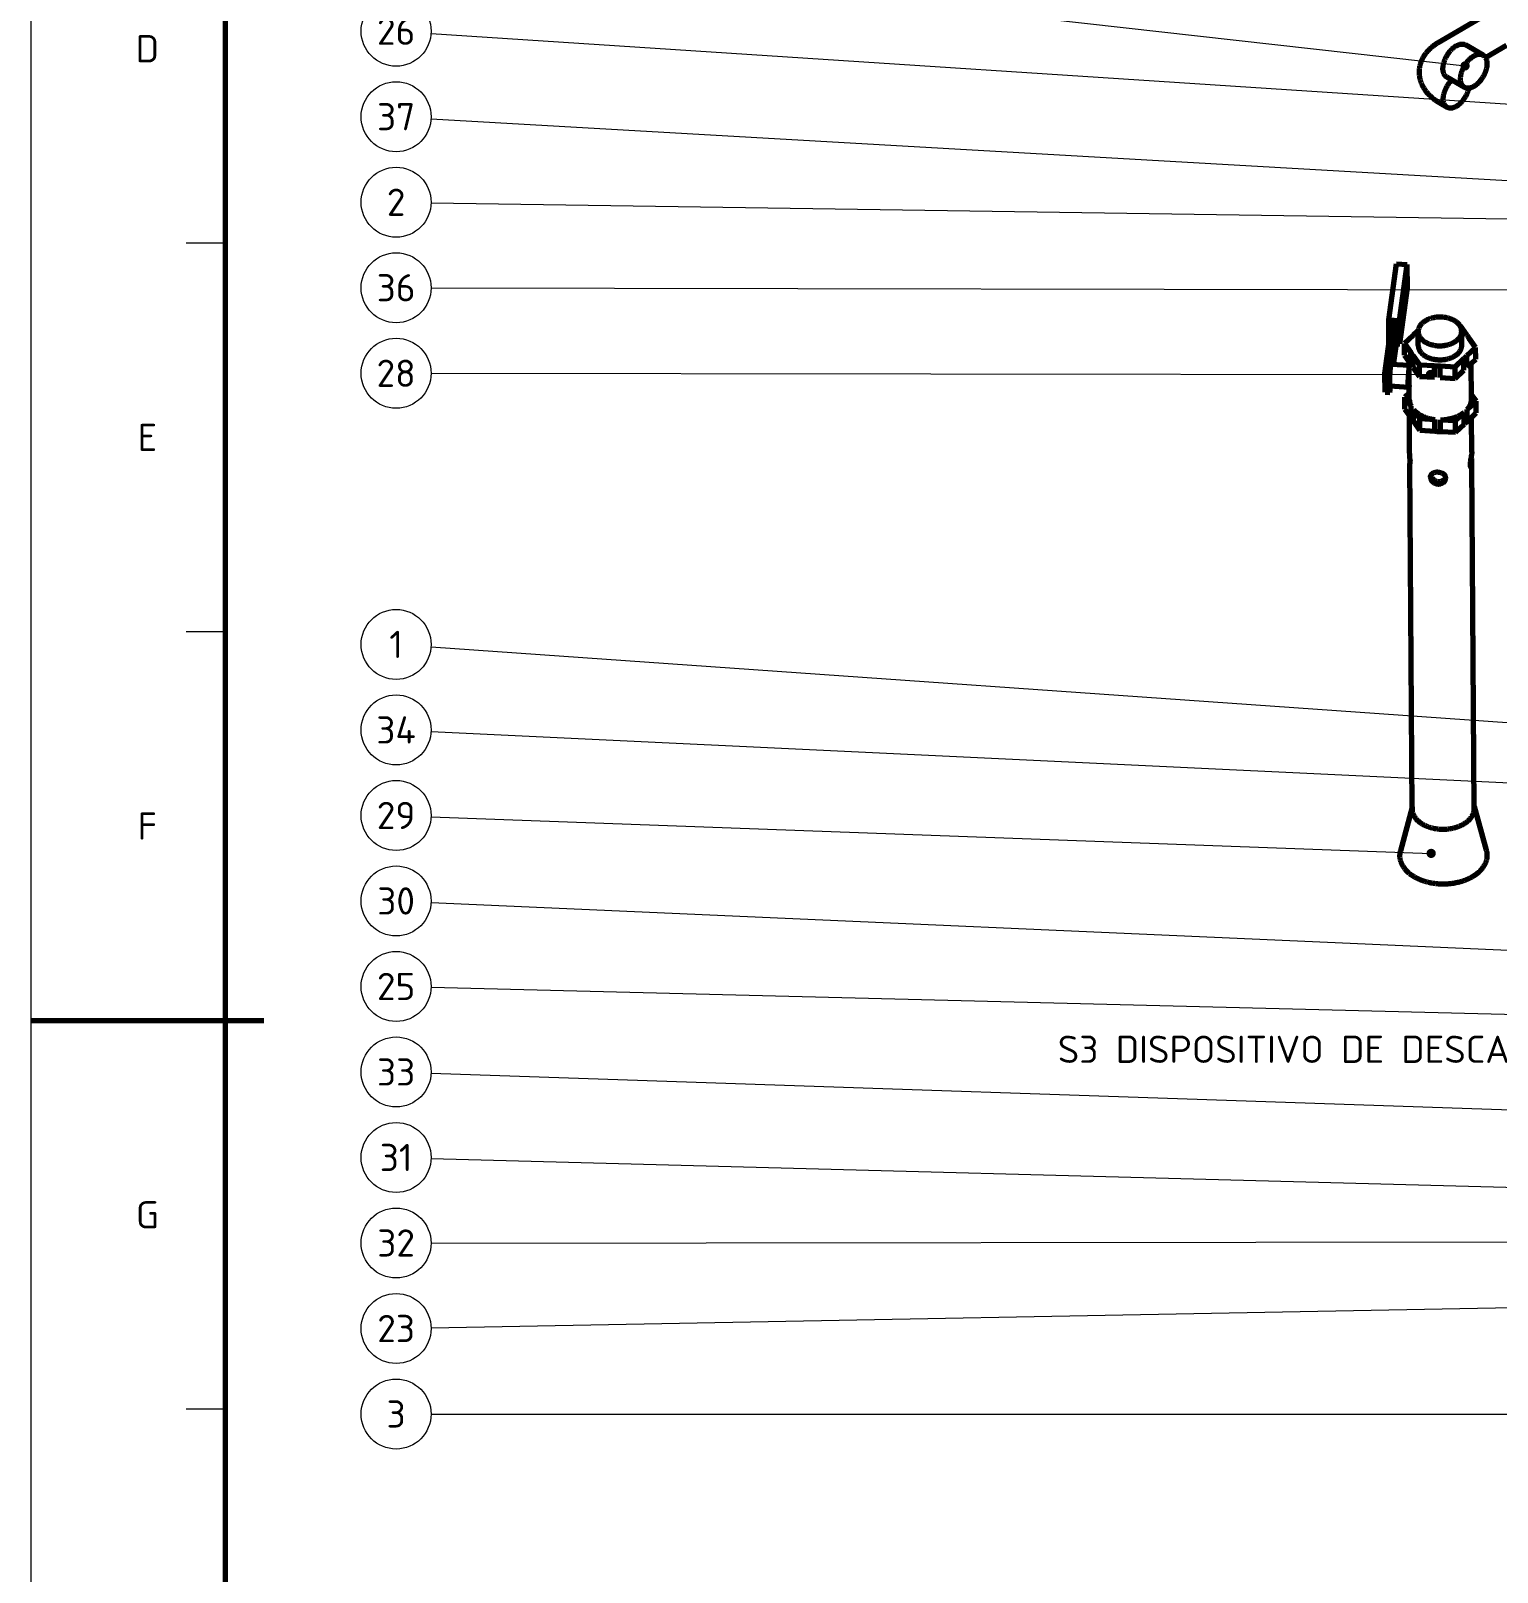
# Model space of a CAD drawing. Header units: millimetres. Extents: x 0 to 841, y 0 to 594.
# Drawn here: x 0 to 188.7, y 226 to 424.3 of the extents above; entities that cross this region are included whole.
import ezdxf
from ezdxf.enums import TextEntityAlignment as Align

# ---------------------------------------------------------------- set-up
doc = ezdxf.new("R2010")
doc.units = ezdxf.units.MM
for name, color, linetype, lineweight in [('01-VISIBLE', 7, 'CONTINUOUS', 70), ('06-TEXTO', 7, 'CONTINUOUS', 25), ('07-RECUADRO', 7, 'CONTINUOUS', 70), ('08-FINA', 5, 'CONTINUOUS', 18)]:
    doc.layers.add(name, color=color, linetype=linetype, lineweight=lineweight)
doc.styles.add('ISO3098', font='isocpeur.ttf')

msp = doc.modelspace()

# ---------------------------------------------------------------- hatches: boundary and pattern name
at = {"layer": '08-FINA'}
h = msp.add_hatch(color=7, dxfattribs=at)
h.dxf.hatch_style = 1
edge = h.paths.add_edge_path()
edge.add_arc((184.54, 419.79), 0.6, 0, 360)
h = msp.add_hatch(color=7, dxfattribs=at)
h.dxf.hatch_style = 1
edge = h.paths.add_edge_path()
edge.add_arc((180.08, 380.09), 0.6, 0, 360)
h = msp.add_hatch(color=7, dxfattribs=at)
h.dxf.hatch_style = 1
edge = h.paths.add_edge_path()
edge.add_arc((180.18, 318.49), 0.6, 0, 360)

# ---------------------------------------------------------------- linework, layer by layer
at = {"layer": '01-VISIBLE'}
for p, q in [((181.08, 422.78), (187.49, 426.51)), ((186.86, 421.18), (184.6, 422.49)), ((187.16, 420.88), (189.85, 422.45)), ((184.46, 417.02), (182.2, 418.33)), ((182.22, 414.45), (181.3, 414.98)), ((174.73, 387.11), (175.71, 394.33)), ((175.71, 394.33), (177.11, 394.25)), ((176.12, 387.03), (177.11, 394.25)), ((177.13, 391.24), (177.11, 394.25)), ((176.14, 384.02), (177.13, 391.24)), ((174.23, 380.22), (175.13, 386.78)), ((174.75, 384.1), (174.73, 387.11)), ((174.73, 387.11), (176.12, 387.03)), ((174.83, 380.19), (175.73, 386.75)), ((175.73, 386.75), (175.13, 386.78)), ((175.74, 384.34), (175.73, 386.75)), ((176.14, 384.02), (176.12, 387.03)), ((177.85, 385.13), (176.74, 384.08)), ((178.51, 385.75), (178.27, 385.52)), ((178.52, 383.81), (178.51, 385.61)), ((183.97, 386.31), (183.91, 386.32)), ((184.78, 385.16), (183.97, 386.31)), ((184.12, 383.85), (184.11, 385.65)), ((185.9, 383.57), (185.08, 384.73)), ((174.75, 384.1), (174.76, 384.1)), ((175.33, 381.35), (175.74, 384.34)), ((175.7, 384.04), (176.14, 384.02)), ((176.74, 384.08), (177.55, 382.92)), ((176.75, 382.58), (176.74, 384.08)), ((177.56, 381.42), (177.55, 382.92)), ((184.78, 382.52), (185.9, 383.57)), ((185.91, 382.07), (185.9, 383.57)), ((177.34, 381.24), (175.05, 381.36)), ((176.75, 382.58), (177.56, 381.42)), ((177.36, 376.88), (177.33, 381.75)), ((177.87, 380.99), (177.86, 382.49)), ((177.86, 382.49), (178.67, 381.34)), ((177.87, 380.99), (178.68, 379.83)), ((178.67, 381.34), (180.6, 381.23)), ((178.68, 379.83), (178.67, 381.34)), ((180.61, 379.73), (180.6, 381.23)), ((181.33, 379.69), (181.32, 381.19)), ((181.32, 381.19), (183.25, 381.08)), ((183.25, 381.08), (184.37, 382.13)), ((183.26, 379.58), (183.25, 381.08)), ((184.38, 380.63), (184.37, 382.13)), ((184.79, 381.02), (184.78, 382.52)), ((184.79, 381.02), (185.91, 382.07)), ((185.36, 376.93), (185.33, 381.53)), ((174.25, 377.81), (174.23, 380.22)), ((174.23, 380.22), (174.83, 380.19)), ((174.85, 377.78), (174.83, 380.19)), ((178.68, 379.83), (180.61, 379.73)), ((181.33, 379.69), (183.26, 379.58)), ((183.26, 379.58), (184.38, 380.63)), ((174.25, 377.81), (174.85, 377.78)), ((174.85, 377.78), (174.95, 378.57)), ((177.29, 378.44), (174.89, 378.57)), ((177.36, 377.7), (176.78, 377.16)), ((176.78, 377.16), (177.6, 376)), ((176.79, 375.65), (176.78, 377.16)), ((185.95, 376.65), (185.36, 377.48)), ((176.79, 375.65), (177.61, 374.5)), ((177.41, 370.05), (177.38, 374.82)), ((177.61, 374.5), (177.6, 376)), ((177.91, 374.07), (177.9, 375.57)), ((177.9, 375.57), (178.72, 374.42)), ((183.3, 374.16), (184.41, 375.21)), ((184.43, 373.71), (184.41, 375.21)), ((184.83, 375.6), (185.95, 376.65)), ((184.84, 374.1), (184.83, 375.6)), ((184.84, 374.1), (185.96, 375.15)), ((185.96, 375.15), (185.95, 376.65)), ((177.91, 374.07), (178.73, 372.91)), ((178.72, 374.42), (180.65, 374.31)), ((178.73, 372.91), (178.72, 374.42)), ((178.73, 372.91), (180.66, 372.8)), ((180.66, 372.8), (180.65, 374.31)), ((181.38, 372.76), (181.37, 374.27)), ((181.37, 374.27), (183.3, 374.16)), ((181.38, 372.76), (183.31, 372.66)), ((183.31, 372.66), (183.3, 374.16)), ((183.31, 372.66), (184.43, 373.71)), ((185.41, 370.1), (185.38, 374.6)), ((177.72, 324.21), (177.42, 368.66)), ((185.72, 324.26), (185.42, 368.71)), ((177.72, 324.44), (176.24, 318.83)), ((185.72, 324.5), (187.27, 318.9))]:
    msp.add_line(p, q, dxfattribs=at)
for points in [[(181.3, 414.98), (181.24, 415.02), (181.17, 415.07), (181.1, 415.11), (181.03, 415.15), (180.96, 415.19), (180.89, 415.24), (180.83, 415.28), (180.76, 415.33), (180.7, 415.38), (180.63, 415.43), (180.57, 415.47), (180.5, 415.52), (180.44, 415.57), (180.38, 415.62), (180.32, 415.68), (180.26, 415.73), (180.2, 415.78), (180.14, 415.84), (180.08, 415.89), (180.02, 415.95), (179.96, 416.01), (179.91, 416.06), (179.85, 416.12), (179.8, 416.18), (179.75, 416.24), (179.69, 416.3), (179.64, 416.37), (179.59, 416.43), (179.54, 416.49), (179.49, 416.56), (179.45, 416.62), (179.4, 416.69), (179.36, 416.76), (179.31, 416.82), (179.27, 416.89), (179.23, 416.96), (179.19, 417.03), (179.15, 417.1), (179.11, 417.17), (179.08, 417.24), (179.04, 417.32), (179.01, 417.39), (178.98, 417.46), (178.95, 417.54), (178.92, 417.61), (178.89, 417.69), (178.86, 417.77), (178.84, 417.84), (178.82, 417.92), (178.79, 418), (178.77, 418.08), (178.76, 418.15), (178.74, 418.23), (178.72, 418.31), (178.71, 418.39), (178.7, 418.47), (178.69, 418.55), (178.68, 418.63), (178.67, 418.71), (178.67, 418.79), (178.67, 418.87), (178.66, 418.95), (178.66, 419.03), (178.67, 419.11), (178.67, 419.19), (178.67, 419.27), (178.68, 419.36), (178.69, 419.44), (178.7, 419.52), (178.71, 419.59), (178.72, 419.67), (178.74, 419.75), (178.76, 419.83), (178.77, 419.91), (178.79, 419.99), (178.82, 420.07), (178.84, 420.14), (178.86, 420.22), (178.89, 420.3), (178.92, 420.37), (178.95, 420.45), (178.98, 420.52), (179.01, 420.59), (179.05, 420.67), (179.08, 420.74), (179.12, 420.81), (179.16, 420.88), (179.19, 420.95), (179.24, 421.02), (179.28, 421.09), (179.32, 421.16), (179.37, 421.23), (179.41, 421.29), (179.46, 421.36), (179.51, 421.42), (179.56, 421.49), (179.61, 421.55), (179.66, 421.61), (179.71, 421.67), (179.76, 421.73), (179.82, 421.79), (179.87, 421.85), (179.93, 421.91), (179.99, 421.96), (180.05, 422.02), (180.11, 422.07), (180.17, 422.13), (180.23, 422.18), (180.29, 422.23), (180.35, 422.28), (180.41, 422.33), (180.48, 422.38), (180.54, 422.43), (180.61, 422.48), (180.67, 422.52), (180.74, 422.57), (180.81, 422.61), (180.88, 422.66), (180.94, 422.7), (181.01, 422.74), (181.08, 422.78)], [(182.2, 418.33), (182.13, 418.37), (182.07, 418.42), (182.01, 418.48), (181.96, 418.54), (181.91, 418.61), (181.87, 418.68), (181.83, 418.75), (181.8, 418.82), (181.77, 418.9), (181.75, 418.98), (181.73, 419.06), (181.72, 419.14), (181.71, 419.22), (181.7, 419.3), (181.7, 419.38), (181.7, 419.46), (181.7, 419.54), (181.71, 419.62), (181.71, 419.7), (181.72, 419.78), (181.74, 419.86), (181.75, 419.94), (181.77, 420.02), (181.79, 420.1), (181.81, 420.17), (181.83, 420.25), (181.85, 420.33), (181.88, 420.41), (181.9, 420.48), (181.93, 420.56), (181.96, 420.63), (182, 420.71), (182.03, 420.78), (182.06, 420.85), (182.1, 420.92), (182.14, 421), (182.18, 421.07), (182.22, 421.14), (182.26, 421.21), (182.3, 421.27), (182.35, 421.34), (182.39, 421.41), (182.44, 421.47), (182.49, 421.54), (182.54, 421.6), (182.59, 421.66), (182.64, 421.73), (182.69, 421.79), (182.75, 421.85), (182.8, 421.9), (182.86, 421.96), (182.92, 422.01), (182.98, 422.07), (183.04, 422.12), (183.11, 422.17), (183.17, 422.22), (183.24, 422.27), (183.3, 422.31), (183.37, 422.35), (183.44, 422.39), (183.51, 422.43), (183.59, 422.47), (183.66, 422.5), (183.74, 422.52), (183.81, 422.55), (183.89, 422.57), (183.97, 422.58), (184.05, 422.59), (184.13, 422.6), (184.21, 422.6), (184.29, 422.59), (184.37, 422.58), (184.45, 422.55), (184.52, 422.52), (184.6, 422.49)], [(184.46, 417.02), (184.39, 417.07), (184.33, 417.12), (184.27, 417.17), (184.22, 417.24), (184.17, 417.3), (184.13, 417.37), (184.09, 417.44), (184.06, 417.52), (184.04, 417.59), (184.01, 417.67), (184, 417.75), (183.98, 417.83), (183.97, 417.91), (183.97, 417.99), (183.96, 418.07), (183.96, 418.15), (183.96, 418.23), (183.97, 418.31), (183.98, 418.39), (183.99, 418.47), (184, 418.55), (184.01, 418.63), (184.03, 418.71), (184.05, 418.79), (184.07, 418.87), (184.09, 418.95), (184.11, 419.02), (184.14, 419.1), (184.17, 419.17), (184.2, 419.25), (184.23, 419.33), (184.26, 419.4), (184.29, 419.47), (184.33, 419.55), (184.36, 419.62), (184.4, 419.69), (184.44, 419.76), (184.48, 419.83), (184.52, 419.9), (184.56, 419.97), (184.61, 420.03), (184.65, 420.1), (184.7, 420.17), (184.75, 420.23), (184.8, 420.3), (184.85, 420.36), (184.9, 420.42), (184.96, 420.48), (185.01, 420.54), (185.07, 420.6), (185.12, 420.65), (185.18, 420.71), (185.24, 420.76), (185.31, 420.81), (185.37, 420.86), (185.43, 420.91), (185.5, 420.96), (185.57, 421), (185.63, 421.05), (185.7, 421.09), (185.78, 421.12), (185.85, 421.16), (185.92, 421.19), (186, 421.22), (186.08, 421.24), (186.15, 421.26), (186.23, 421.28), (186.31, 421.29), (186.39, 421.29), (186.48, 421.29), (186.56, 421.28), (186.63, 421.27), (186.71, 421.25), (186.79, 421.22), (186.86, 421.18)], [(186.86, 421.18), (186.93, 421.14), (186.99, 421.09), (187.05, 421.03), (187.1, 420.97), (187.15, 420.9), (187.19, 420.83), (187.23, 420.76), (187.26, 420.68), (187.28, 420.61), (187.31, 420.53), (187.32, 420.45), (187.34, 420.37), (187.35, 420.29), (187.35, 420.21), (187.36, 420.13), (187.36, 420.05), (187.35, 419.96), (187.35, 419.88), (187.34, 419.8), (187.33, 419.72), (187.32, 419.64), (187.3, 419.56), (187.29, 419.48), (187.27, 419.4), (187.25, 419.33), (187.22, 419.25), (187.2, 419.17), (187.17, 419.09), (187.15, 419.02), (187.12, 418.94), (187.09, 418.87), (187.05, 418.79), (187.02, 418.72), (186.98, 418.64), (186.95, 418.57), (186.91, 418.5), (186.87, 418.43), (186.83, 418.36), (186.79, 418.29), (186.74, 418.22), (186.7, 418.15), (186.65, 418.09), (186.6, 418.02), (186.56, 417.96), (186.51, 417.89), (186.45, 417.83), (186.4, 417.77), (186.35, 417.71), (186.29, 417.65), (186.23, 417.59), (186.18, 417.53), (186.12, 417.48), (186.06, 417.43), (185.99, 417.37), (185.93, 417.32), (185.86, 417.27), (185.8, 417.23), (185.73, 417.18), (185.66, 417.14)], [(182.22, 414.45), (182.15, 414.5), (182.09, 414.55), (182.03, 414.61), (181.98, 414.67), (181.93, 414.73), (181.89, 414.8), (181.86, 414.88), (181.83, 414.95), (181.8, 415.03), (181.78, 415.11), (181.76, 415.19), (181.75, 415.27), (181.74, 415.35), (181.74, 415.43), (181.74, 415.51), (181.74, 415.59), (181.74, 415.67), (181.75, 415.75), (181.75, 415.83), (181.77, 415.91), (181.78, 415.99), (181.79, 416.07), (181.81, 416.15), (181.83, 416.23), (181.85, 416.31), (181.88, 416.38), (181.9, 416.46), (181.93, 416.54), (181.96, 416.61), (181.99, 416.69), (182.02, 416.76), (182.05, 416.84), (182.09, 416.91), (182.12, 416.98), (182.16, 417.06), (182.2, 417.13), (182.24, 417.2), (182.28, 417.27), (182.32, 417.33), (182.37, 417.4), (182.41, 417.47), (182.46, 417.53), (182.51, 417.6), (182.56, 417.66), (182.61, 417.73), (182.66, 417.79), (182.72, 417.85), (182.77, 417.91), (182.83, 417.97)], [(185, 416.92), (184.98, 416.84), (184.96, 416.76), (184.94, 416.68), (184.92, 416.6), (184.9, 416.53), (184.87, 416.45), (184.84, 416.37), (184.81, 416.3), (184.78, 416.22), (184.75, 416.15), (184.71, 416.08), (184.68, 416), (184.64, 415.93), (184.6, 415.86), (184.56, 415.79), (184.52, 415.72), (184.47, 415.65), (184.43, 415.58), (184.38, 415.52), (184.34, 415.45), (184.29, 415.39), (184.24, 415.32), (184.19, 415.26), (184.14, 415.2), (184.08, 415.14), (184.03, 415.08), (183.97, 415.02), (183.91, 414.96), (183.85, 414.91), (183.79, 414.85), (183.73, 414.8), (183.67, 414.75), (183.6, 414.7), (183.53, 414.66), (183.47, 414.61), (183.4, 414.57)], [(185.66, 417.14), (185.59, 417.1), (185.51, 417.06), (185.43, 417.03), (185.36, 417), (185.28, 416.97), (185.19, 416.95), (185.11, 416.93), (185.03, 416.92), (184.95, 416.91), (184.86, 416.91), (184.78, 416.92), (184.69, 416.93), (184.61, 416.96), (184.53, 416.99), (184.46, 417.02)], [(183.4, 414.57), (183.32, 414.53), (183.25, 414.49), (183.18, 414.46), (183.1, 414.43), (183.02, 414.4), (182.94, 414.38), (182.86, 414.36), (182.78, 414.35), (182.7, 414.35), (182.61, 414.34), (182.53, 414.35), (182.45, 414.37), (182.37, 414.39), (182.3, 414.42), (182.22, 414.45)], [(184.11, 385.65), (184.1, 385.73), (184.09, 385.81), (184.08, 385.89), (184.06, 385.97), (184.04, 386.04), (184.01, 386.12), (183.98, 386.19), (183.94, 386.26), (183.9, 386.33), (183.86, 386.4), (183.81, 386.47), (183.76, 386.53), (183.71, 386.59), (183.65, 386.65), (183.6, 386.7), (183.54, 386.76), (183.47, 386.81), (183.41, 386.86), (183.35, 386.9), (183.28, 386.95), (183.21, 386.99), (183.14, 387.03), (183.07, 387.07), (183, 387.11), (182.93, 387.14), (182.86, 387.17), (182.78, 387.21), (182.71, 387.23), (182.63, 387.26), (182.56, 387.29), (182.48, 387.31), (182.4, 387.33), (182.33, 387.35), (182.25, 387.37), (182.17, 387.39), (182.09, 387.41), (182.01, 387.42), (181.93, 387.43), (181.85, 387.44), (181.77, 387.45), (181.69, 387.46), (181.61, 387.47), (181.53, 387.47), (181.45, 387.47), (181.37, 387.48), (181.29, 387.48), (181.21, 387.48), (181.13, 387.47), (181.05, 387.47), (180.97, 387.46), (180.89, 387.45), (180.81, 387.45), (180.73, 387.44), (180.66, 387.42), (180.58, 387.41), (180.5, 387.39), (180.42, 387.38), (180.34, 387.36), (180.26, 387.34), (180.19, 387.32), (180.11, 387.3), (180.03, 387.27), (179.96, 387.24), (179.88, 387.22), (179.81, 387.19), (179.74, 387.15), (179.66, 387.12), (179.59, 387.08), (179.52, 387.05), (179.45, 387.01), (179.38, 386.96), (179.31, 386.92), (179.25, 386.88), (179.18, 386.83), (179.12, 386.78), (179.06, 386.73), (179, 386.67), (178.95, 386.61), (178.89, 386.56), (178.84, 386.5), (178.79, 386.43), (178.74, 386.37), (178.7, 386.3), (178.66, 386.23), (178.63, 386.16), (178.59, 386.08), (178.57, 386.01), (178.55, 385.93), (178.53, 385.85), (178.52, 385.77), (178.51, 385.69), (178.51, 385.61)], [(178.27, 385.52), (178.2, 385.47), (178.14, 385.42), (178.08, 385.36), (178.02, 385.31), (177.96, 385.25), (177.91, 385.19), (177.85, 385.13)], [(178.51, 385.61), (178.51, 385.53), (178.52, 385.45), (178.53, 385.37), (178.55, 385.29), (178.57, 385.22), (178.6, 385.14), (178.64, 385.07), (178.67, 385), (178.71, 384.93), (178.76, 384.86), (178.81, 384.79), (178.86, 384.73), (178.91, 384.67), (178.97, 384.61), (179.02, 384.55), (179.08, 384.5), (179.15, 384.45), (179.21, 384.4), (179.28, 384.35), (179.34, 384.31), (179.41, 384.27), (179.48, 384.23), (179.55, 384.19), (179.63, 384.15), (179.7, 384.12), (179.77, 384.08), (179.85, 384.05), (179.92, 384.02), (180, 384), (180.08, 383.97), (180.15, 383.95), (180.23, 383.92), (180.31, 383.9), (180.39, 383.89), (180.47, 383.87), (180.55, 383.85), (180.63, 383.84), (180.71, 383.83), (180.79, 383.82), (180.87, 383.81), (180.95, 383.8), (181.03, 383.8), (181.11, 383.79), (181.19, 383.79), (181.27, 383.79), (181.35, 383.79), (181.43, 383.79), (181.51, 383.79), (181.6, 383.8), (181.68, 383.81), (181.76, 383.81), (181.84, 383.82), (181.92, 383.83), (182, 383.85), (182.08, 383.86), (182.16, 383.88), (182.23, 383.9), (182.31, 383.92), (182.39, 383.94), (182.47, 383.96), (182.55, 383.98), (182.62, 384.01), (182.7, 384.04), (182.77, 384.07), (182.85, 384.1), (182.92, 384.13), (182.99, 384.17), (183.07, 384.2), (183.14, 384.24), (183.21, 384.28), (183.27, 384.33), (183.34, 384.37), (183.41, 384.42), (183.47, 384.47), (183.53, 384.52), (183.59, 384.58), (183.65, 384.63), (183.71, 384.69), (183.76, 384.75), (183.81, 384.82), (183.86, 384.88), (183.9, 384.95), (183.94, 385.02), (183.98, 385.09), (184.01, 385.17), (184.04, 385.24), (184.06, 385.32), (184.08, 385.4), (184.09, 385.48)], [(184.09, 385.48), (184.1, 385.51), (184.1, 385.54), (184.1, 385.56), (184.1, 385.59), (184.11, 385.62), (184.11, 385.65)], [(185.08, 384.73), (185.04, 384.8), (184.99, 384.88), (184.94, 384.95), (184.89, 385.02), (184.84, 385.09), (184.78, 385.16)], [(177.55, 382.92), (177.6, 382.85), (177.64, 382.77), (177.69, 382.7), (177.74, 382.63), (177.8, 382.56), (177.86, 382.49)], [(178.52, 383.81), (178.52, 383.73), (178.53, 383.65), (178.54, 383.57), (178.56, 383.49), (178.59, 383.41), (178.62, 383.34), (178.65, 383.26), (178.69, 383.19), (178.73, 383.12), (178.77, 383.05), (178.82, 382.99), (178.87, 382.92), (178.92, 382.86), (178.98, 382.8), (179.04, 382.75), (179.1, 382.69), (179.16, 382.64), (179.22, 382.59), (179.29, 382.55), (179.36, 382.5), (179.43, 382.46), (179.5, 382.42), (179.57, 382.38), (179.64, 382.34), (179.71, 382.31), (179.79, 382.28), (179.86, 382.25), (179.94, 382.22), (180.01, 382.19), (180.09, 382.16), (180.17, 382.14), (180.24, 382.12), (180.32, 382.1), (180.4, 382.08), (180.48, 382.06), (180.56, 382.05), (180.64, 382.03), (180.72, 382.02), (180.8, 382.01), (180.88, 382), (180.96, 382), (181.04, 381.99), (181.12, 381.99), (181.2, 381.98), (181.28, 381.98), (181.36, 381.98), (181.45, 381.98), (181.53, 381.99), (181.61, 381.99), (181.69, 382), (181.77, 382.01), (181.85, 382.02), (181.93, 382.03), (182.01, 382.04), (182.09, 382.06), (182.17, 382.07), (182.25, 382.09), (182.32, 382.11), (182.4, 382.13), (182.48, 382.15), (182.56, 382.18), (182.63, 382.2), (182.71, 382.23), (182.79, 382.26), (182.86, 382.29), (182.93, 382.33), (183.01, 382.36), (183.08, 382.4), (183.15, 382.44), (183.22, 382.48), (183.29, 382.52), (183.35, 382.57), (183.42, 382.62), (183.48, 382.67), (183.55, 382.72), (183.61, 382.77), (183.66, 382.83), (183.72, 382.89), (183.77, 382.95), (183.82, 383.01), (183.87, 383.08), (183.91, 383.14), (183.95, 383.21), (183.99, 383.29), (184.02, 383.36), (184.05, 383.44), (184.07, 383.51), (184.09, 383.59), (184.11, 383.67)], [(184.11, 383.67), (184.11, 383.7), (184.11, 383.73), (184.12, 383.76), (184.12, 383.79), (184.12, 383.82), (184.12, 383.85)], [(174.89, 378.57), (174.87, 378.64), (174.86, 378.72), (174.85, 378.8), (174.85, 378.88), (174.85, 378.96), (174.85, 379.04), (174.85, 379.12), (174.85, 379.21), (174.85, 379.29), (174.85, 379.37), (174.85, 379.45), (174.85, 379.53), (174.86, 379.61), (174.86, 379.69), (174.86, 379.77), (174.87, 379.85), (174.87, 379.93), (174.88, 380.01), (174.88, 380.09), (174.89, 380.17), (174.89, 380.25), (174.9, 380.33), (174.9, 380.41), (174.91, 380.5), (174.92, 380.58), (174.92, 380.66), (174.93, 380.74), (174.94, 380.82), (174.95, 380.9), (174.96, 380.98), (174.97, 381.06), (174.98, 381.14), (175, 381.22), (175.01, 381.29), (175.05, 381.36)], [(177.29, 378.44), (177.26, 378.51), (177.25, 378.59), (177.24, 378.67), (177.24, 378.75), (177.24, 378.83), (177.24, 378.91), (177.24, 378.99), (177.24, 379.07), (177.24, 379.15), (177.24, 379.23), (177.24, 379.31), (177.24, 379.39), (177.25, 379.47), (177.25, 379.55), (177.25, 379.63), (177.26, 379.71), (177.26, 379.79), (177.27, 379.87), (177.27, 379.95), (177.28, 380.03), (177.28, 380.11), (177.29, 380.19), (177.29, 380.27), (177.3, 380.35), (177.31, 380.43), (177.31, 380.51), (177.32, 380.59), (177.33, 380.67), (177.34, 380.75)], [(180.6, 381.23), (180.69, 381.22), (180.78, 381.21), (180.87, 381.21), (180.96, 381.2), (181.05, 381.2), (181.14, 381.19), (181.23, 381.19), (181.32, 381.19)], [(184.37, 382.13), (184.43, 382.18), (184.49, 382.24), (184.56, 382.29), (184.61, 382.35), (184.67, 382.4), (184.73, 382.46), (184.78, 382.52)], [(177.35, 378.67), (177.35, 378.63), (177.34, 378.59), (177.33, 378.55), (177.32, 378.51), (177.31, 378.47), (177.29, 378.44)], [(177.36, 376.88), (177.37, 376.79), (177.37, 376.71), (177.38, 376.63), (177.4, 376.55), (177.42, 376.47), (177.44, 376.39), (177.46, 376.31), (177.49, 376.23), (177.53, 376.15), (177.56, 376.08), (177.6, 376)], [(185.35, 376.68), (185.35, 376.72), (185.36, 376.77), (185.36, 376.81), (185.36, 376.85), (185.36, 376.89), (185.36, 376.93)], [(177.9, 375.57), (177.96, 375.51), (178.01, 375.45), (178.07, 375.4), (178.13, 375.34), (178.19, 375.29), (178.25, 375.24), (178.32, 375.19), (178.38, 375.14), (178.45, 375.09), (178.52, 375.04), (178.58, 375), (178.65, 374.96), (178.72, 374.92), (178.79, 374.88), (178.87, 374.84), (178.94, 374.8), (179.01, 374.76), (179.09, 374.73), (179.16, 374.7), (179.23, 374.67), (179.31, 374.64), (179.39, 374.61), (179.46, 374.58), (179.54, 374.55), (179.62, 374.53), (179.69, 374.5), (179.77, 374.48), (179.85, 374.46), (179.93, 374.44), (180.01, 374.42), (180.09, 374.4), (180.17, 374.39), (180.25, 374.37), (180.33, 374.36), (180.41, 374.34), (180.49, 374.33), (180.57, 374.32), (180.65, 374.31)], [(181.37, 374.27), (181.45, 374.27), (181.53, 374.27), (181.61, 374.28), (181.69, 374.28), (181.77, 374.28), (181.85, 374.29), (181.93, 374.3), (182.01, 374.31), (182.1, 374.32), (182.18, 374.33), (182.26, 374.34), (182.34, 374.35), (182.42, 374.37), (182.5, 374.38), (182.58, 374.4), (182.65, 374.42), (182.73, 374.43), (182.81, 374.45), (182.89, 374.47), (182.97, 374.5), (183.05, 374.52), (183.12, 374.54), (183.2, 374.57), (183.28, 374.6), (183.35, 374.63), (183.43, 374.66), (183.5, 374.69), (183.58, 374.72), (183.65, 374.75), (183.73, 374.79), (183.8, 374.82), (183.87, 374.86), (183.94, 374.9), (184.01, 374.94), (184.08, 374.98), (184.15, 375.02), (184.22, 375.07), (184.28, 375.11), (184.35, 375.16), (184.41, 375.21)], [(184.83, 375.6), (184.88, 375.66), (184.93, 375.73), (184.98, 375.79), (185.03, 375.86), (185.07, 375.93), (185.11, 376), (185.15, 376.07), (185.19, 376.14), (185.22, 376.22), (185.25, 376.29), (185.28, 376.37), (185.3, 376.45), (185.32, 376.52), (185.34, 376.6), (185.35, 376.68)], [(177.61, 374.5), (177.65, 374.42), (177.7, 374.35), (177.75, 374.27), (177.8, 374.2), (177.86, 374.13), (177.91, 374.07)], [(177.61, 374.5), (177.65, 374.42), (177.7, 374.35), (177.75, 374.27), (177.8, 374.2), (177.86, 374.13), (177.91, 374.07)], [(180.66, 372.8), (180.75, 372.8), (180.84, 372.79), (180.93, 372.78), (181.02, 372.77), (181.11, 372.77), (181.2, 372.77), (181.29, 372.77), (181.38, 372.76)], [(180.66, 372.8), (180.75, 372.8), (180.84, 372.79), (180.93, 372.78), (181.02, 372.77), (181.11, 372.77), (181.2, 372.77), (181.29, 372.77), (181.38, 372.76)], [(184.43, 373.71), (184.49, 373.76), (184.55, 373.81), (184.61, 373.86), (184.67, 373.92), (184.73, 373.98), (184.79, 374.04), (184.84, 374.1)], [(184.43, 373.71), (184.49, 373.76), (184.55, 373.81), (184.61, 373.86), (184.67, 373.92), (184.73, 373.98), (184.79, 374.04), (184.84, 374.1)], [(177.47, 368.94), (177.47, 369.02), (177.46, 369.11), (177.46, 369.19), (177.45, 369.28), (177.45, 369.37), (177.44, 369.45), (177.44, 369.54), (177.43, 369.62), (177.42, 369.71), (177.42, 369.79), (177.42, 369.88), (177.41, 369.97), (177.41, 370.05)], [(177.47, 369.04), (177.46, 368.97), (177.45, 368.91), (177.44, 368.85), (177.43, 368.78), (177.42, 368.72), (177.42, 368.66)], [(177.43, 368.6), (177.45, 368.65), (177.46, 368.71), (177.46, 368.77), (177.47, 368.82), (177.47, 368.88), (177.47, 368.94)], [(185.39, 369.91), (185.38, 369.83), (185.37, 369.75), (185.35, 369.67), (185.34, 369.59), (185.32, 369.51), (185.31, 369.43), (185.29, 369.35), (185.28, 369.27), (185.26, 369.19), (185.25, 369.11), (185.23, 369.03), (185.22, 368.95), (185.21, 368.86), (185.2, 368.78), (185.19, 368.7), (185.19, 368.62), (185.18, 368.54), (185.18, 368.46), (185.19, 368.37), (185.2, 368.29), (185.23, 368.22), (185.29, 368.16)], [(185.42, 368.71), (185.42, 368.79), (185.42, 368.88), (185.41, 368.96), (185.41, 369.05), (185.4, 369.13), (185.4, 369.22), (185.39, 369.3), (185.38, 369.39), (185.38, 369.47), (185.37, 369.56), (185.37, 369.64), (185.36, 369.72)], [(185.41, 370.1), (185.41, 370.07), (185.41, 370.04), (185.41, 370.01), (185.4, 369.98), (185.4, 369.94), (185.39, 369.91)], [(185.4, 370.16), (185.41, 370.15), (185.41, 370.14), (185.41, 370.13), (185.41, 370.12), (185.41, 370.11), (185.41, 370.1)], [(177.42, 368.66), (177.42, 368.65), (177.42, 368.64), (177.42, 368.63), (177.42, 368.62), (177.43, 368.61), (177.43, 368.6)], [(180.08, 366.97), (180.08, 366.96), (180.07, 366.95), (180.07, 366.93), (180.07, 366.92), (180.07, 366.91), (180.07, 366.89)], [(180.07, 366.89), (180.08, 366.81), (180.1, 366.73), (180.12, 366.65), (180.15, 366.58), (180.19, 366.51), (180.24, 366.44), (180.29, 366.38), (180.35, 366.32), (180.41, 366.26), (180.47, 366.21), (180.54, 366.17), (180.61, 366.13), (180.69, 366.09), (180.76, 366.06), (180.84, 366.04), (180.92, 366.02), (181, 366.01), (181.08, 366), (181.16, 366), (181.25, 366.01), (181.33, 366.02), (181.41, 366.04), (181.48, 366.06), (181.56, 366.1), (181.63, 366.13), (181.7, 366.18), (181.77, 366.22), (181.83, 366.28), (181.89, 366.34), (181.94, 366.4), (181.98, 366.47), (182.02, 366.54), (182.04, 366.62), (182.06, 366.7)], [(182.06, 366.7), (182.06, 366.78), (182.06, 366.86), (182.04, 366.94), (182.01, 367.02), (181.97, 367.09), (181.92, 367.15), (181.86, 367.21), (181.8, 367.26), (181.74, 367.31), (181.67, 367.35), (181.59, 367.38), (181.52, 367.41), (181.44, 367.44), (181.36, 367.46), (181.28, 367.48), (181.21, 367.49), (181.12, 367.5), (181.04, 367.51), (180.96, 367.51), (180.88, 367.51), (180.8, 367.5), (180.72, 367.49), (180.64, 367.48), (180.56, 367.46), (180.49, 367.43), (180.41, 367.4), (180.34, 367.36), (180.28, 367.31), (180.22, 367.26), (180.17, 367.2), (180.12, 367.13), (180.09, 367.05), (180.08, 366.97)], [(180.13, 367.13), (180.15, 367.06), (180.17, 366.98), (180.21, 366.9), (180.25, 366.83), (180.29, 366.77), (180.34, 366.7), (180.4, 366.65), (180.46, 366.59), (180.52, 366.54), (180.59, 366.49), (180.66, 366.45), (180.74, 366.42), (180.81, 366.39), (180.89, 366.37), (180.97, 366.35), (181.05, 366.34), (181.13, 366.33), (181.21, 366.33), (181.29, 366.34), (181.37, 366.35), (181.45, 366.37), (181.53, 366.39), (181.6, 366.43), (181.67, 366.46), (181.74, 366.51), (181.81, 366.55), (181.87, 366.61), (181.93, 366.67), (181.98, 366.73), (182.02, 366.8), (182.06, 366.87)], [(185.29, 368.16), (185.33, 368.18), (185.36, 368.22), (185.37, 368.27), (185.39, 368.31), (185.4, 368.36), (185.4, 368.41)], [(185.4, 368.41), (185.41, 368.46), (185.41, 368.51), (185.42, 368.56), (185.42, 368.61), (185.42, 368.66), (185.42, 368.71)], [(177.74, 324.46), (177.73, 324.42), (177.73, 324.38), (177.72, 324.33), (177.72, 324.29), (177.72, 324.25), (177.72, 324.21)], [(177.72, 324.21), (177.72, 324.13), (177.73, 324.05), (177.74, 323.97), (177.75, 323.89), (177.77, 323.81), (177.79, 323.73), (177.81, 323.66), (177.84, 323.58), (177.87, 323.51), (177.9, 323.43), (177.94, 323.36), (177.98, 323.29), (178.02, 323.22), (178.06, 323.16), (178.11, 323.09), (178.16, 323.03), (178.21, 322.96), (178.26, 322.9), (178.31, 322.84), (178.37, 322.78), (178.43, 322.73), (178.49, 322.67), (178.55, 322.62), (178.61, 322.57), (178.67, 322.52), (178.73, 322.47), (178.8, 322.42), (178.87, 322.38), (178.93, 322.34), (179, 322.29), (179.07, 322.25), (179.14, 322.21), (179.21, 322.17), (179.28, 322.14), (179.36, 322.1), (179.43, 322.07), (179.5, 322.04), (179.58, 322), (179.65, 321.97), (179.73, 321.95), (179.8, 321.92), (179.88, 321.89), (179.95, 321.87), (180.03, 321.84), (180.11, 321.82), (180.18, 321.8), (180.26, 321.78), (180.34, 321.76), (180.42, 321.74), (180.5, 321.72), (180.58, 321.71), (180.65, 321.69), (180.73, 321.68), (180.81, 321.67), (180.89, 321.66), (180.97, 321.65), (181.05, 321.64), (181.13, 321.63), (181.21, 321.62), (181.29, 321.62), (181.37, 321.61), (181.45, 321.61), (181.53, 321.6), (181.61, 321.6), (181.69, 321.6), (181.77, 321.6), (181.85, 321.6), (181.93, 321.61), (182.01, 321.61), (182.09, 321.62), (182.18, 321.62), (182.26, 321.63), (182.34, 321.64), (182.41, 321.64), (182.49, 321.66), (182.57, 321.67), (182.65, 321.68), (182.73, 321.69), (182.81, 321.71), (182.89, 321.72), (182.97, 321.74), (183.05, 321.76), (183.13, 321.78), (183.2, 321.8), (183.28, 321.82), (183.36, 321.84), (183.43, 321.86), (183.51, 321.89), (183.59, 321.91), (183.66, 321.94), (183.74, 321.97), (183.81, 322), (183.89, 322.03), (183.96, 322.06), (184.03, 322.1), (184.11, 322.13), (184.18, 322.17), (184.25, 322.21), (184.32, 322.24), (184.39, 322.28), (184.46, 322.33), (184.52, 322.37), (184.59, 322.41), (184.66, 322.46), (184.72, 322.51), (184.79, 322.56), (184.85, 322.61), (184.91, 322.66), (184.97, 322.71), (185.03, 322.77), (185.08, 322.82), (185.14, 322.88), (185.19, 322.94), (185.24, 323), (185.29, 323.07), (185.34, 323.13), (185.39, 323.2), (185.43, 323.27), (185.47, 323.34), (185.51, 323.41), (185.54, 323.48), (185.58, 323.55), (185.61, 323.63), (185.63, 323.7), (185.65, 323.78), (185.67, 323.86), (185.69, 323.94), (185.7, 324.02)], [(185.7, 324.02), (185.71, 324.06), (185.71, 324.1), (185.72, 324.14), (185.72, 324.18), (185.72, 324.22), (185.72, 324.26)], [(187.27, 318.9), (187.29, 318.82), (187.31, 318.74), (187.32, 318.67), (187.34, 318.59), (187.35, 318.51), (187.35, 318.43), (187.36, 318.35), (187.36, 318.27), (187.36, 318.19), (187.36, 318.11), (187.35, 318.03), (187.34, 317.95), (187.33, 317.87), (187.32, 317.79), (187.3, 317.71), (187.28, 317.63), (187.26, 317.55), (187.24, 317.48), (187.21, 317.4), (187.19, 317.32), (187.16, 317.25), (187.12, 317.18), (187.09, 317.1), (187.05, 317.03), (187.01, 316.96), (186.97, 316.89), (186.93, 316.82), (186.89, 316.76), (186.84, 316.69), (186.8, 316.62), (186.75, 316.56), (186.7, 316.5), (186.65, 316.43), (186.59, 316.37), (186.54, 316.31), (186.49, 316.26), (186.43, 316.2), (186.37, 316.14), (186.31, 316.09), (186.25, 316.03), (186.19, 315.98), (186.13, 315.93), (186.07, 315.88), (186.01, 315.83), (185.94, 315.78), (185.88, 315.73), (185.81, 315.69), (185.74, 315.64), (185.68, 315.6), (185.61, 315.55), (185.54, 315.51), (185.47, 315.47), (185.4, 315.43), (185.33, 315.39), (185.26, 315.35), (185.19, 315.32), (185.12, 315.28), (185.05, 315.24), (184.97, 315.21), (184.9, 315.18), (184.83, 315.14), (184.75, 315.11), (184.68, 315.08), (184.61, 315.05), (184.53, 315.02), (184.46, 314.99), (184.38, 314.97), (184.3, 314.94), (184.23, 314.92), (184.15, 314.89), (184.07, 314.87), (184, 314.84), (183.92, 314.82), (183.84, 314.8), (183.76, 314.78), (183.69, 314.76), (183.61, 314.74), (183.53, 314.73), (183.45, 314.71), (183.37, 314.69), (183.29, 314.68), (183.22, 314.66), (183.14, 314.65), (183.06, 314.63), (182.98, 314.62), (182.9, 314.61), (182.82, 314.6), (182.74, 314.59), (182.66, 314.58), (182.58, 314.57), (182.5, 314.56), (182.42, 314.56), (182.34, 314.55), (182.26, 314.55), (182.18, 314.54), (182.1, 314.54), (182.02, 314.53), (181.94, 314.53), (181.86, 314.53), (181.78, 314.53), (181.7, 314.53), (181.62, 314.53), (181.54, 314.53), (181.46, 314.53), (181.38, 314.54), (181.3, 314.54), (181.22, 314.54), (181.13, 314.55), (181.05, 314.56), (180.97, 314.56), (180.89, 314.57), (180.81, 314.58), (180.74, 314.59), (180.66, 314.6), (180.58, 314.61), (180.5, 314.62), (180.42, 314.63), (180.34, 314.64), (180.26, 314.66), (180.18, 314.67), (180.1, 314.69), (180.02, 314.7), (179.94, 314.72), (179.86, 314.74), (179.79, 314.76), (179.71, 314.78), (179.63, 314.8), (179.55, 314.82), (179.48, 314.84), (179.4, 314.86), (179.32, 314.89), (179.25, 314.91), (179.17, 314.94), (179.09, 314.96), (179.02, 314.99), (178.94, 315.02), (178.87, 315.05), (178.79, 315.08), (178.72, 315.11), (178.65, 315.14), (178.57, 315.17), (178.5, 315.21), (178.43, 315.24), (178.35, 315.28), (178.28, 315.31), (178.21, 315.35), (178.14, 315.39), (178.07, 315.43), (178, 315.47), (177.93, 315.51), (177.86, 315.55), (177.8, 315.6), (177.73, 315.64), (177.66, 315.69), (177.6, 315.73), (177.53, 315.78), (177.47, 315.83), (177.41, 315.88), (177.35, 315.93), (177.28, 315.98), (177.22, 316.04), (177.17, 316.09), (177.11, 316.15), (177.05, 316.2), (177, 316.26), (176.94, 316.32), (176.89, 316.38), (176.84, 316.44), (176.79, 316.51), (176.74, 316.57), (176.69, 316.63), (176.64, 316.7), (176.6, 316.77), (176.56, 316.83), (176.52, 316.9), (176.48, 316.97), (176.44, 317.05), (176.41, 317.12), (176.37, 317.19), (176.34, 317.27), (176.31, 317.34), (176.29, 317.42), (176.26, 317.49), (176.24, 317.57), (176.22, 317.65), (176.21, 317.73), (176.19, 317.81), (176.18, 317.89), (176.17, 317.97), (176.16, 318.05), (176.16, 318.13), (176.16, 318.21), (176.16, 318.29), (176.17, 318.37), (176.17, 318.45), (176.18, 318.53)], [(176.18, 318.53), (176.19, 318.58), (176.2, 318.63), (176.21, 318.68), (176.22, 318.73), (176.23, 318.78), (176.24, 318.83)]]:
    msp.add_lwpolyline(points, dxfattribs=at)
at = {"layer": '07-RECUADRO'}
msp.add_line((0, 297), (30, 297), dxfattribs=at)
msp.add_lwpolyline([(25, 10), (831, 10), (831, 584), (25, 584)], close=True, dxfattribs=at)
at = {"layer": '08-FINA'}
for p, q in [((51.47, 434.75), (184.54, 419.79)), ((51.49, 423.96), (202.48, 414.07)), ((51.49, 413), (287.38, 399.49)), ((51.5, 402.19), (269.82, 398.93)), ((25, 397), (20, 397)), ((51.5, 391.25), (283.62, 390.8)), ((51.5, 380.25), (180.08, 380.09)), ((25, 347), (20, 347)), ((51.49, 345.05), (262.31, 330.22)), ((51.49, 334.16), (304.14, 322.19)), ((51.5, 323.2), (180.18, 318.49)), ((51.5, 312.17), (281.47, 301.98)), ((51.5, 301.26), (204.21, 297.45)), ((51.5, 290.22), (251.74, 283.4)), ((51.5, 279.25), (260.88, 273.65)), ((51.5, 268.37), (280.98, 268.59)), ((51.5, 257.45), (323.28, 262.6)), ((25, 247), (20, 247)), ((51.5, 246.37), (265.56, 246.37))]:
    msp.add_line(p, q, dxfattribs=at)
msp.add_lwpolyline([(0, 0), (841, 0), (841, 594), (0, 594)], close=True, dxfattribs=at)
for centre in [(47, 424.25), (47, 413.25), (47, 402.25), (47, 391.25), (47, 380.25), (47, 345.37), (47, 334.37), (47, 323.37), (47, 312.37), (47, 301.37), (47, 290.37), (47, 279.37), (47, 268.37), (47, 257.37), (47, 246.37)]:
    msp.add_circle(centre, 4.5, dxfattribs=at)

# ---------------------------------------------------------------- texts
at = {"layer": '06-TEXTO', "style": 'ISO3098'}
for s, p in [('26', (47, 424.25)), ('D', (15, 422)), ('37', (47, 413.25)), ('2', (47, 402.25)), ('36', (47, 391.25)), ('28', (47, 380.25)), ('E', (15, 372)), ('1', (47, 345.37)), ('34', (47, 334.37)), ('F', (15, 322)), ('29', (47, 323.37)), ('30', (47, 312.37)), ('25', (47, 301.37)), ('S3 DISPOSITIVO DE DESCARGA', (165.72, 293.29)), ('33', (47, 290.37)), ('31', (47, 279.37)), ('G', (15, 272)), ('32', (47, 268.37)), ('23', (47, 257.37)), ('3', (47, 246.37))]:
    msp.add_text(s, height=3.5, dxfattribs=at).set_placement(p, align=Align.MIDDLE_CENTER)

doc.saveas('drawing.dxf')
